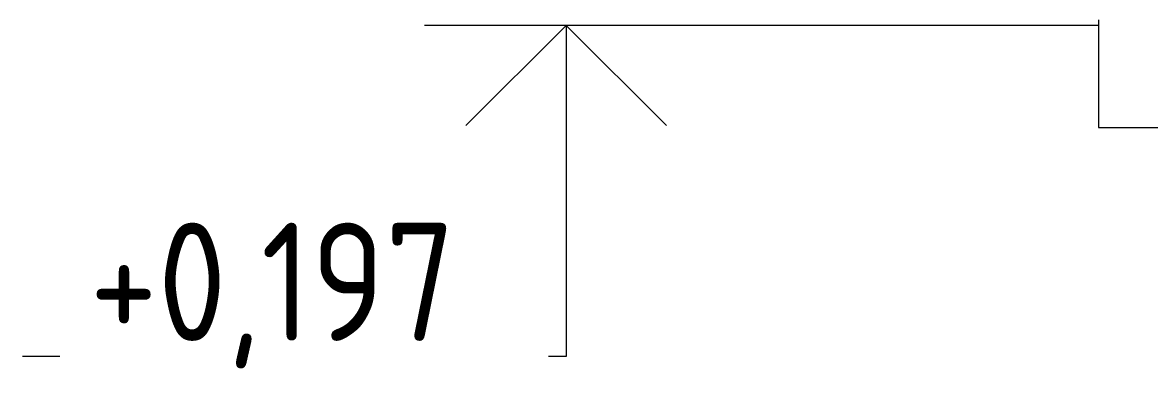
# Model space of a CAD drawing. Header units: millimetres. Extents: x 38797 to 82950, y -34477 to 2697.
# Drawn here: x 47292 to 47888, y 15 to 198 of the extents above; entities that cross this region are included whole.
import ezdxf

# ---------------------------------------------------------------- set-up
doc = ezdxf.new("R2010")
doc.units = ezdxf.units.MM
for name, color, linetype, lineweight in [('AA_Vinoska', 7, 'Continuous', 9), ('AA_Visotnaya otmetka', 7, 'Continuous', 9), ('AF_Pokritie', 7, 'Continuous', 9)]:
    doc.layers.add(name, color=color, linetype=linetype, lineweight=lineweight)
doc.styles.add('ISOCPEUR_3', font='isocpeur.TTF', dxfattribs={"width": 0.85, "height": 62.5})

# ---------------------------------------------------------------- blocks, each defined once
blk = doc.blocks.new('Высотные отметки - Стрелка вниз высокая-400290-Разрез 1 КМ')
at = {"layer": 'AA_Vinoska'}
for p, q in [((44130.78, 782), (44280.78, 782)), ((44205.78, 782), (44152.75, 728.97)), ((44205.78, 782), (44205.78, 607)), ((44205.78, 782), (44258.82, 728.97)), ((44205.78, 607), (44493.28, 607))]:
    blk.add_line(p, q, dxfattribs=at)

msp = doc.modelspace()

# ---------------------------------------------------------------- linework, layer by layer
at = {"layer": 'AA_Visotnaya otmetka'}
for p, q in [((47647.155, 197), (47579.6815, 197)), ((47861.2411, 197), (47647.155, 197))]:
    msp.add_line(p, q, dxfattribs=at)
at = {"layer": 'AF_Pokritie'}
for p, q in [((47861.2411, 199.9667), (47861.2411, 142.9667)), ((47861.2411, 142.9667), (50121.2411, 142.9667))]:
    msp.add_line(p, q, dxfattribs=at)

# ---------------------------------------------------------------- block references
at = {"layer": 'AA_Visotnaya otmetka', "extrusion": (0, 0, -1)}
msp.add_blockref('Высотные отметки - Стрелка вниз высокая-400290-Разрез 1 КМ', (-91785.4637, -585), dxfattribs=at)

# ---------------------------------------------------------------- next in the draw order: texts
at = {"layer": 'AA_Visotnaya otmetka', "insert": (47327.5503, 92.6705), "char_height": 62.5, "width": 227.11473, "attachment_point": 1, "line_spacing_factor": 1.135194, "style": 'ISOCPEUR_3', "bg_fill": 3, "box_fill_scale": 1.25, "bg_fill_color": 256, "bg_fill_true_color": 13158600, "bg_fill_transparency": 0}
msp.add_mtext('+0,197', dxfattribs=at)

doc.saveas('drawing.dxf')
